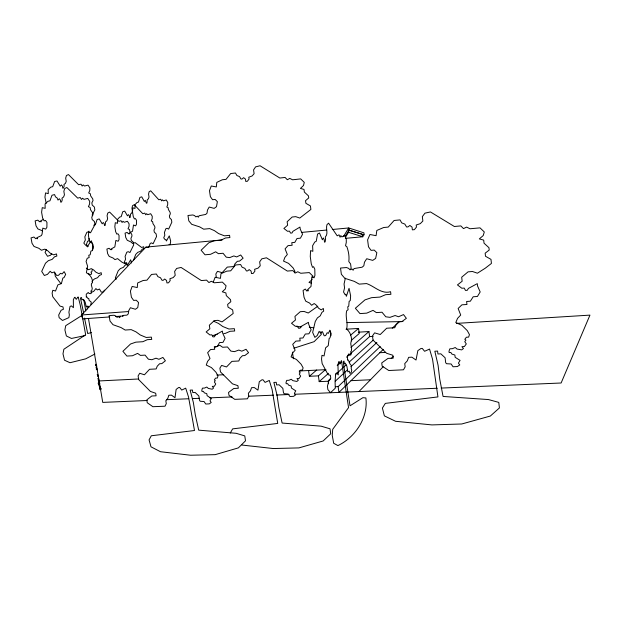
<?xml version="1.0" encoding="UTF-8"?>
<svg xmlns="http://www.w3.org/2000/svg" width="621" height="621" viewBox="0 0 621 621"><rect width="100%" height="100%" fill="white"/><g stroke="black" fill="none" stroke-linecap="round" stroke-linejoin="round"><path stroke-width="0.93" d="M88.919 231.144L88.407 235.32L89.284 240.513L90.224 242.384M90.845 304.5L91.264 302.124L89.075 300.3L88.772 298.515L87.545 298.165L86.948 296.978L86.303 297.249L86.265 294.183L88.26 292.507L89.106 293.508L90.992 293.624L91.559 292.305L90.806 291.047L91.761 290.651L92.257 288.377L91.295 284.93L91.714 283.145L92.568 282.796C92.956 278.682 89.998 274.459 86.358 272.728L87.639 266.355L86.078 261.449L87.235 258.266L89.16 257.568L88.772 255.27L90.185 254.765L90.899 251.109L92.475 250.55L93.142 246.871L91.349 240.738L88.368 245.023L88.089 246.576L87.414 246.801L86.715 245.085L85.814 245.388L83.819 243.121L85.349 239.939L84.829 236.857L86.847 232.308L88.516 231.773L90.519 232.774L94.951 224.585L94.446 221.557L92.156 219.492L91.776 217.21L93.026 214.68L92.731 212.902L90.526 209.751L90.146 207.453L88.399 206.708L89.587 204.061L89.696 201.32L87.74 198.386L84.014 199.372L82.546 198.223L81.491 199.465L80.218 197.486L77.718 198.138L66.843 187.503L64.662 188.574L63.854 191.369L64.444 194.823L63.583 196.966L61.968 198.2L62.247 199.846L61.564 201.949L60.734 202.167L60.361 199.978L59.29 198.743L58.017 200.102L57.008 197.82L55.541 196.935L54.563 194.59L52.009 195.227L49.952 200.808L47.941 201.32L45.069 203.983L45.17 208.361L42.244 207.655L41.607 212.242L42.608 218.01L44.099 220.835L45.527 220.432L46.955 222.434L46.893 227.309L45.713 229.126L42.795 228.124L42.049 234.241L41.382 235.584L37.648 237.354L37.353 238.852L36.717 237.866L35.816 238.736L33.938 237.036L31.05 237.905L31.989 243.23L34.015 246.452L38.898 248.315L41.452 250.247L44.836 249.145L47.716 250.744L50.262 253.197L53.709 254.858L56.488 253.919L56.853 256.038L54.493 256.846L52.195 259.353L48.376 260.673L45.504 263.188L41.7 271.385L44.347 275.491L47.483 274.35L50.161 271.299L51.861 272.844L54.4 271.92L56.511 275.351L58.428 275.359L60.524 273.294L62.139 273.931L64.118 271.618L65.671 274.412L64.017 277.603L62.853 278.045L61.409 283.518L57.885 284.884L55.525 291.016L52.816 290.294L52.117 293.19L52.731 296.698L60.035 306.106L62.985 306.898L63.396 309.289L61.106 310.267L58.692 315.033L59.158 317.704L62.511 320.452L68.892 317.618L69.358 314.87L68.908 312.239L70.026 306.464L71.392 305.874L73.402 307.674L73.356 299.679L74.473 297.498L75.017 297.273L76.228 299.345L78.091 296.9L78.355 297.575L80.194 304.771L85.659 334.727L63.87 349.25L62.977 353.83L64.553 360.242L70.002 362.726L85.667 358.845L94.904 354.017M92.296 269.607L91.83 271.719L90.93 272.068L91.644 273.263L91.108 274.482L89.339 274.327L88.539 273.356M345.369 278.123L344.05 284.038L344.554 287.872L343.545 292.025L345.121 294.703L345.781 294.222L346.371 296.326L349.056 288.315L350.632 295.86L350.283 300.548L349.134 301.402L348.746 306.075L347.721 306.852L348.102 309.716L346.689 310.787C345.051 316.951 348.226 322.835 346.611 329.122C350.213 331.769 351.696 336.784 351.633 341.123L351.012 341.659L350.764 343.964L351.626 348.195L351.339 351.121L350.648 351.734L351.261 353.225L350.896 354.956L349.483 355.041L348.808 353.869L347.387 356.237L347.543 360.102L348.016 359.675L348.513 361.111L349.437 361.399L349.732 363.619L351.432 365.653L351.214 368.703L351.773 370.209L351.253 372.344L350.034 373.493L349.212 371.133L347.838 371.87L346.86 366.18L345.229 363.122L344.383 363.898L343.995 361.034L343.188 361.756L350.019 405.816L362.92 397.673L365.893 397.968C368.346 417.56 355.398 437.254 337.909 445.591L333.679 443.27L332.227 435.313L332.724 429.305L348.552 407.624L341.612 361.5L341.379 360.669L340.083 364.007L339.089 361.515L338.693 361.872L337.933 364.783L338.282 374.937L336.698 372.91L335.689 373.834L335.068 381.341L335.278 388.187L330.543 392.682L327.888 389.615L327.422 386.262L329.076 379.85L330.783 378.298L330.372 375.301L328.098 374.673L322.144 363.557L321.538 359.14L321.957 355.344L324.061 355.942L325.621 347.814L328.245 345.656L329.13 338.515L329.992 337.816L331.125 333.562L329.836 330.178L328.424 333.345L327.174 332.716L325.66 335.588L324.193 335.806L322.446 331.653L320.537 333.12L319.171 331.335L317.23 335.542L314.863 337.374L312.658 332.406L315.274 321.453L317.378 317.921L320.257 315.825L321.919 312.379L323.688 311.105L323.324 308.443L321.243 309.926L318.534 308.163L316.485 305.284L314.203 303.529L311.633 305.284L309.584 303.064L305.726 301.169L304.018 297.218L303.079 290.457L305.291 289.052L306.821 291.063L307.488 289.852L308.016 291.063L308.187 289.107L311.005 286.483L311.804 276.795L314.094 277.804L314.932 275.382L314.793 269.141L313.613 266.704L312.518 267.348L311.268 263.855L310.267 256.558L310.578 250.628L312.86 251.303L312.611 245.722L314.715 242.089L316.236 241.282L317.595 234.016L319.528 233.03L322.377 239.776L323.293 237.959L324.154 239.442L324.527 242.19L325.156 241.856L325.59 239.132L325.311 237.059C328.664 233.597 325.513 228.745 326.972 224.67L328.587 223.172L337.195 235.825L339.043 234.823L340.075 237.222L340.82 235.584L341.961 236.919L344.694 235.398L346.27 238.945L346.293 242.392L345.517 245.8L346.844 246.607C348.575 251.66 349.444 256.279 348.816 261.565L350.593 263.956L351.09 267.713L350.671 269.413M312.642 277.89L313.054 276.283L309.274 272.58L300.774 273.271L297.785 271.75L295.216 273.061L292.84 270.609L287.329 271.066L266.479 257.8L261.814 258.817L259.656 261.876L260.222 265.811L258.095 268.117L254.626 269.304L254.897 271.167L253.151 273.419L251.451 273.558L251.094 271.098L249.184 269.607L247.67 270.865L246.428 270.966L244.845 268.334L242.12 267.209L240.614 264.538L235.553 264.973L230.694 270.818L226.781 271.144L220.967 273.675L220.455 278.363L215.161 277.245L213.275 282.019M294.564 272.782L294.967 271.346L293.096 267.915L288.586 263.389L283.533 261.092L284.86 257.42L287.337 254.509L285.07 248.858L288.035 245.637L292.134 245.264L291.777 242.664L294.789 242.392L297.001 238.503L300.417 238.185L302.543 234.226L300.246 229.11L299.959 227.076L292.895 231.33L292.017 232.984L290.581 233.123L289.464 231.113L287.546 231.291L283.89 228.466L287.616 225.221L287.135 221.744L292.173 217.016L295.751 216.659L299.78 218.064L310.896 209.44L310.422 205.931L305.905 203.315L305.54 200.676L308.738 197.936L308.458 195.879L304.368 192.075L304.003 189.421L300.432 188.427L303.498 185.508L304.267 182.38L300.68 178.902L292.615 179.803L289.782 178.413L287.337 179.748L285.086 177.443L279.846 178.033L260.044 165.768L255.611 166.87L253.562 169.898L254.105 173.694L252.087 175.976L248.788 177.226L249.052 179.027L247.391 181.254L245.776 181.441L245.435 179.058L243.618 177.676L242.174 178.926L241.002 179.058L239.489 176.558L236.904 175.541L235.468 172.995L230.663 173.554L226.036 179.345L222.318 179.772L216.799 182.388L216.31 186.937L211.272 185.997L209.479 190.686L210.379 196.686L212.561 199.721L215.138 199.442L217.358 201.646L216.504 206.661L214.167 208.384L209.207 207.041L207.453 210.1L207.034 213.166L205.691 214.439L199.077 215.751L198.363 217.21L197.431 216.147L195.786 216.9L194.645 215.642L192.883 214.967L187.977 215.479L188.807 220.859L191.718 224.321L199.636 226.875L203.696 229.188L209.681 228.598L214.447 230.655L218.553 233.558L224.422 235.825L229.56 235.328L229.894 237.564L225.524 237.983L221.045 240.125L214.129 240.785L208.796 242.795L201.126 250.224L205.031 254.796L210.573 254.3L215.673 251.792L218.421 253.686L223.048 253.267L226.277 257.179L229.723 257.599L233.845 255.937L236.686 256.931L240.692 254.983L243.121 258.189L239.535 261.107L237.331 261.301L234.963 263.785L233.83 266.541L227.27 267.1L222.139 272.697L217.482 271.323L215.836 274.032L216.38 277.657M148.66 247.399L150.212 243.401L151.516 242.904L153.108 243.75L156.539 236.516L156.119 233.876L154.303 232.114L153.985 230.119L154.955 227.884L154.707 226.331L152.952 223.614L152.634 221.612L151.26 220.998L152.176 218.654L152.246 216.255L150.686 213.733L147.767 214.672L146.603 213.702L145.78 214.812L144.771 213.104L142.814 213.725L134.237 204.689L132.552 205.675L131.939 208.128L132.42 211.124L131.768 213.003L130.519 214.105L130.231 217.381L129.587 217.591L129.277 215.689L128.438 214.641L127.452 215.852L124.736 211.132L122.756 211.738L121.204 216.62L119.643 217.109L117.447 219.477L117.555 223.273L115.289 222.714L114.831 226.704L115.646 231.68L116.818 234.101L117.92 233.729L119.038 235.444L119.022 239.667L118.13 241.258L115.863 240.443L114.823 246.917L111.959 248.501L111.749 249.805L111.252 248.959L110.561 249.72L109.102 248.276L106.89 249.075L107.65 253.655L109.226 256.419L112.999 257.971L114.986 259.609L117.594 258.615L121.817 262.062L124.503 263.467L126.645 262.621L126.948 264.453L125.124 265.175L123.362 267.372L120.412 268.559L118.215 270.764L115.335 277.897L116.158 279.303M133.383 260.409L135.758 254.393L137.823 252.312L140.602 251.249L142.256 249.168L143.971 248.509L143.684 246.731L141.666 247.492L135.153 242.625L132.7 243.517L130.829 241.887L127.274 240.288L125.784 237.579L125.054 233.131L127.134 232.417L128.508 233.845L129.16 233.123L129.626 233.954L129.828 232.704L132.521 231.245L133.484 225.004L135.619 225.85L136.457 224.336L136.465 220.245L135.409 218.561L134.369 218.895L133.259 216.527L132.483 211.691L132.902 207.841L135.036 208.439L134.928 204.767L136.993 202.524L138.46 202.089L139.911 197.393L141.774 196.857L144.351 201.483L145.267 200.335L146.354 203.222L146.967 203.036L147.231 199.869L148.403 198.829L149.017 197.02L148.551 194.109L149.125 191.749L150.717 190.841L158.829 199.791L160.668 199.232L161.631 200.901L162.407 199.853L163.502 200.824L166.257 199.97L167.74 202.462L167.678 204.783L166.816 207.026L168.12 207.662L168.423 209.611L170.084 212.281L170.325 213.795L169.409 215.937L169.712 217.878L171.435 219.632L171.838 222.202L168.609 229.126L167.103 228.272L165.869 228.714L164.41 232.549L164.821 235.165L163.719 237.843L165.217 239.784L165.885 239.527L166.412 240.987L169.285 235.879L170.674 241.088L170.208 244.2L169.036 244.658M46.435 249.417L45.054 252.374L47.514 256.271L50.433 255.285L51.683 253.896M120.303 316.244L119.605 317.711L118.65 316.594L116.996 317.308L115.824 315.996L114.031 315.251L109.094 315.608L110.018 321.096L113.006 324.705L121.033 327.562L125.17 330.038L131.194 329.635L136.038 331.886L140.23 334.96L146.183 337.451L151.361 337.125L151.734 339.408L147.332 339.687L142.846 341.713L135.867 342.148L130.519 344.011L122.896 351.3L126.909 356.066L132.49 355.748L137.598 353.372L140.408 355.391L145.066 355.119L148.38 359.194L151.866 359.73L156.003 358.185L158.883 359.287L162.904 357.44L165.396 360.778L161.833 363.619L159.605 363.743L157.253 366.18L156.15 368.944L149.537 369.293L144.445 374.797L139.725 373.252L138.103 375.946L138.708 379.633L150.437 391.44L155.685 393.24L156.096 395.802L151.788 395.988L146.789 399.908L147.247 402.734L152.89 406.701L165.007 406.212L166.288 403.596L165.83 400.755L167.81 398.356L168.796 395.259L171.45 395.142L174.99 397.704L176.131 389.429L178.615 387.543L179.694 387.496L181.705 390.081L185.71 388.164L188.574 397.161L194.489 430.516L151.307 435.771L149.071 439.878L150.996 446.825L160.482 451.723L190.608 455.232L215.176 454.657L238.371 447.881L245.505 440.809L244.767 435.903L236.166 433.303L198.704 430.151L195.297 414.82L193.364 402.509L190.142 390.128L192.409 390.027L192.813 392.588L195.211 392.48L198.852 395.996L199.527 400.312L200.218 401.259L204.061 401.546L205.761 404.023L209.293 403.875L211.202 402.462L210.014 400.856L211.287 398.465L207.111 395.693L206.793 393.675L204.356 392.86L203.346 391.37L201.988 391.432L201.802 390.275L202.423 388.148L204.596 388.047L206.77 387.046L208.338 388.428L212.203 389.227L213.601 388.001L212.258 386.378L214.307 386.285L215.751 383.995L214.377 382.008L215.277 380.657L214.346 379.92L215.549 378.119L217.397 378.026L217.979 375.86L216.03 372.313L211.404 367.57L206.265 365.07L207.561 361.383L210.014 358.503L207.639 352.689L210.589 349.522L214.726 349.281L214.323 346.627L217.366 346.448L219.547 342.575L222.993 342.365L225.089 338.406L222.683 333.143L222.372 331.063L215.293 335.146L214.424 336.807L212.98 336.892L211.823 334.812L209.882 334.936L206.149 331.948L209.867 328.773L209.324 325.225L214.346 320.583L217.963 320.335L222.062 321.903L233.17 313.496L232.634 309.918L228.031 307.116L227.628 304.422L230.818 301.736L230.507 299.632L226.308 295.635L225.904 292.926L222.279 291.8L225.338 288.936L226.075 285.784L222.388 282.12L214.245 282.78L211.357 281.274L208.912 282.555L206.599 280.141L201.313 280.568L181.107 267.457L176.643 268.443L174.617 271.455L175.223 275.32L173.22 277.579L169.906 278.744L170.201 280.576L168.563 282.788L166.933 282.928L166.544 280.498L164.689 279.031L163.253 280.257L162.065 280.35L160.505 277.766L157.874 276.648L156.391 274.008L151.54 274.428L146.96 280.164L143.21 280.475L137.676 282.951L137.249 287.554L132.149 286.444L130.418 291.14L131.419 297.257L133.655 300.417L136.255 300.215L138.537 302.528L137.753 307.589L135.417 309.266L130.394 307.737L128.663 310.787L128.283 313.884L126.948 315.134L123.463 315.383L122.391 316.097M230.259 433.047L232.65 428.87L277.727 423.429L272.114 389.569L269.281 380.44L265.074 382.396L263.017 379.773L261.899 379.827L259.283 381.744L257.948 390.159L254.307 387.558L251.536 387.683L250.457 390.834L248.353 393.279L248.788 396.167L247.414 398.822L234.785 399.35L228.97 395.336L228.536 392.464L233.806 388.474L238.301 388.272L237.913 385.672L232.479 383.856L220.455 371.894L219.888 368.144L221.619 365.412L226.51 366.972L231.905 361.368L238.798 360.995L239.993 358.185L242.485 355.693L244.806 355.569L248.571 352.674L246.025 349.289L241.81 351.175L238.821 350.058L234.49 351.641L230.865 351.106L227.48 346.976L222.621 347.263L219.733 345.222L214.369 347.651M92.273 249.937L92.933 248.819L92.964 244.395L91.753 242.625M92.094 215.091L94.827 209.875L94.353 207.026L92.203 205.039L91.846 202.888L93.018 200.544L92.739 198.867L90.674 195.863L90.309 193.705L88.679 192.968L89.789 190.515L89.89 187.946L88.058 185.151L84.557 186.013L83.183 184.903L82.189 186.044L80.994 184.165L78.657 184.724L68.473 174.563L66.439 175.526L65.679 178.126L66.23 181.371L65.43 183.358L63.924 184.476L64.188 186.021L63.544 187.977L62.768 188.163L62.418 186.114L61.417 184.934L60.229 186.184L57.008 180.967L54.625 181.503L52.715 186.68L50.837 187.123L48.166 189.552L48.252 193.643L45.535 192.921L44.945 197.191L46.202 203.214M345.524 237.23L348.785 231.866L348.373 229.949L364.053 234.847L363.945 232.844L348.723 227.961L332.305 229.506M345.121 236.469L349.134 229.879L348.723 227.961L343.692 236.174M104.654 290.147L102.892 292.064L101.27 292.103L99.476 289.044L97.342 289.937L95.898 288.579L93.655 291.396L91.023 292.507M109.746 316.935L82.694 318.876L81.429 314.987L145.919 247.127L222.209 239.916M358.946 391.556L383.157 366.786M391.183 358.581L393.186 356.524M91.939 281.336L94.338 278.992L97.551 277.703L99.484 275.375L101.471 274.591L101.145 272.673L98.809 273.597L95.898 272.184L93.732 270.019L91.303 268.645L88.461 269.731L86.303 268.055M383.281 349.382L338.926 392.402L338.142 386.604L380.176 346.58M402.998 321.476L399.21 321.717L396.19 324.581L394.708 327.733L386.681 328.23L380.223 334.533L374.587 332.856L372.484 335.922L373.027 340.098L386.604 353.279L392.86 355.251L393.225 358.138L387.993 358.41L381.736 362.92L382.148 366.111L388.769 370.512L403.479 369.798L405.156 366.825L404.752 363.611L407.283 360.863L408.641 357.347L411.878 357.176L416.023 360.033L417.855 350.64L420.976 348.474L422.28 348.404L424.585 351.3L429.553 349.072L432.542 359.225L437.937 396.912L385.323 403.386L382.404 408.051L384.368 415.868L395.585 421.286L431.898 424.911L461.752 423.988L490.334 416.047L499.416 407.943L498.787 402.4L488.455 399.559L443.068 396.446L439.753 379.144L438.069 365.226L434.832 351.23L437.588 351.082L437.937 353.986L440.856 353.83L445.094 357.758L445.676 362.641L446.468 363.704L451.125 363.984L453.051 366.763L457.367 366.553L459.757 364.923L458.407 363.114L460.076 360.39L455.146 357.308L454.882 355.018L451.956 354.125L450.807 352.456L449.154 352.542L448.991 351.23L449.86 348.808L452.515 348.668L455.209 347.504L457.04 349.049L461.698 349.895L463.476 348.482L461.923 346.665L464.423 346.526L466.309 343.91L464.741 341.674L465.913 340.129L464.811 339.299L466.379 337.234L468.63 337.11L469.46 334.634L467.287 330.636L461.915 325.326L455.791 322.563L457.561 318.356L460.712 315.049L458.135 308.482L461.9 304.826L466.961 304.484L466.612 301.48L470.33 301.224L473.194 296.776L477.417 296.481L480.188 291.948L477.549 285.994L477.277 283.642L468.42 288.408L467.271 290.302L465.502 290.434L464.205 288.082L461.838 288.253L457.452 284.915L462.156 281.243L461.69 277.214L468.063 271.843L472.488 271.501L477.402 273.209L485.257 268.21L491.428 263.436L490.978 259.368L485.506 256.256L485.156 253.189L489.208 250.069L488.944 247.678L484.038 243.199L483.697 240.117L479.327 238.906L483.216 235.569L484.295 231.959L479.994 227.86L470.019 228.761L466.573 227.107L463.514 228.613L460.829 225.904L454.355 226.494L430.438 211.947L424.958 213.158L422.334 216.628L422.862 221.022L420.301 223.638L416.21 225.027L416.458 227.107L414.354 229.661L412.367 229.84L412.026 227.084L409.852 225.454L408.036 226.875L406.592 227.014L404.83 224.096L401.694 222.877L400.025 219.904L394.11 220.471L388.249 227.084L383.685 227.511L376.831 230.438L376.078 235.685L369.953 234.513L367.601 239.877L368.494 246.816L371.048 250.364L374.207 250.084L376.846 252.669L375.635 258.429L372.716 260.378L366.708 258.732L364.457 262.225L363.836 265.749L362.152 267.185L354.048 268.575L353.132 270.244L352.029 268.994L349.996 269.832L348.645 268.365L346.518 267.55L340.525 268.047L341.356 274.249L344.787 278.293L354.35 281.383L359.225 284.131L366.537 283.572C374.61 286.281 381.294 294.377 390.586 291.723L390.912 294.307L385.556 294.696L380.013 297.071L371.544 297.676L364.969 299.881L355.367 308.257L359.97 313.597L366.747 313.139L373.05 310.368L376.342 312.611L382.008 312.231L385.804 316.795L390.004 317.347L395.096 315.53L398.535 316.741L403.51 314.583L406.359 318.325L401.88 321.6L346.976 322.602M335.371 381.115L347.325 369.992M350.842 366.724L376.862 342.505M392.224 328.206L399.21 321.717M325.614 369.526L318.394 375.86L319.194 381.643L328.245 381.224L330.395 379.26M335.402 374.688L346.13 364.884M348.994 362.268L373.322 340.052M312.231 279.489L309.002 282.415L311.253 283.098M319.194 381.643L328.556 373.275M337.195 365.559L341.519 361.694M346.557 357.191L369.604 336.605L373.159 336.396M350.888 347.372L368.944 331.544L369.604 336.605M308.583 370.52L309.382 376.295L316.718 370M351.168 340.44L359.233 333.516L358.558 328.439L346.029 329.215M350.477 335.247L358.558 328.439M317.789 306.238L308.264 313.007L304.026 311.431L300.246 311.695L294.936 316.423L295.441 320.032L291.513 323.262L295.355 326.297L297.381 326.165L298.546 328.276L300.059 328.183L300.991 326.491L308.435 322.322L308.73 324.434L311.152 329.782L308.901 333.803L305.299 334.028L302.97 337.971L299.788 338.158L300.168 340.851L295.844 341.115L292.716 344.345L295.099 350.244L292.491 353.178L291.086 356.92L296.403 359.45L301.138 364.255L303.11 367.849L302.466 370.054L300.541 370.155L299.252 371.987L300.215 372.74L299.252 374.114L300.657 376.124L299.112 378.453L296.97 378.554L298.352 380.199L296.869 381.449L292.848 380.65L291.241 379.252L288.967 380.269L286.692 380.378L286.017 382.544L286.18 383.716L287.601 383.646L288.633 385.16L291.156 385.983L291.451 388.032L295.759 390.842L294.393 393.264L295.604 394.902L293.593 396.338L289.906 396.493L288.183 393.986L284.177 393.698L283.471 392.744L282.842 388.358L279.101 384.795L276.601 384.911L276.229 382.311L273.869 382.42L277.013 394.995L278.821 407.492L282.12 423.048L321.104 426.169L330.023 428.793L330.714 433.761L323.161 440.972L298.88 447.904L273.271 448.541L241.942 445.047M82.034 315.375L65.733 325.668L64.902 329.914L66.369 335.953L71.462 338.453L85.201 335.55M101.246 388.746L100.579 389.134L99.414 384.531M98.654 383.646L100.144 389.662L101.138 389.025M98.444 382.8L98.995 382.691M212.514 335.736L217.319 334.098M293.834 348.234L314.125 341.666L321.282 334.455L320.886 331.567M93.686 225.229L95.386 224.693L97.093 219.57L99.244 218.91L102.193 223.801L103.257 222.528L104.173 223.607L104.499 225.586L105.205 225.361L105.523 221.938L106.882 220.765L107.604 218.794L107.084 215.673L107.759 213.104L109.599 212.056L118.883 221.371L121.002 220.696L122.096 222.458L122.989 221.293L124.247 222.295L127.414 221.27L129.098 223.878L129.021 226.386L128.019 228.839L129.51 229.46L129.843 231.54L131.737 234.35L131.994 235.964L130.938 238.309L131.279 240.381L133.243 242.198L133.686 244.946L129.936 252.537L128.221 251.684L126.8 252.219L125.108 256.419L125.558 259.213L124.278 262.147L125.985 264.166L126.754 263.863L127.352 265.408L130.682 259.772L131.458 262.962M43.532 219.306L41.273 220.533L41.002 221.922L40.412 220.991L39.565 221.782L37.819 220.152L35.141 220.897L36.018 225.881L37.897 228.932L42.43 230.787M91.403 332.577L87.685 333.524L84.534 318.115M301.402 232.433L326.506 230.057M348.373 229.949L363.518 234.684M362.128 235.025L364.053 234.847M345.524 238.34L362.889 236.756L362.78 234.746M81.429 314.987L128.749 311.532M115.545 316.524L123.276 315.965M223.878 333.461L225.392 333.368L230.096 331.296L234.684 331.001L234.342 328.68L228.939 329.029L222.776 326.514L218.46 323.401L213.453 321.135M456.474 323.394L589.95 315.119L561.12 383.002L441.166 388.078M358.317 332.188L368.944 331.544M379.842 352.72L385.532 352.41M99.104 380.945L138.7 378.981M216.869 375.084L223.692 374.75M299.291 370.985L325.94 369.658M309.382 376.295L318.394 375.86M100.144 389.662L98.98 383.631M351.02 380.665L370.458 379.773M335.41 386.728L338.142 386.604M147.154 400.514L102.744 402.392L88.5 318.643M166.459 399.699L188.66 398.76M192.518 398.597L199.279 398.309M209.89 397.859L232.099 396.92M248.501 396.229L273.605 395.166M276.5 395.041L289.044 394.514M294.835 394.265L437.3 388.241M296.947 326.599L301.697 326.84M309.297 327.22L313.838 327.826M145.919 247.127L147.798 247.461M348.521 232.308L362.889 236.756M61.005 283.781L55.323 276.283L54.757 272.992M88.733 307.457L88.073 306.145L86.195 306.541L85.139 301.946L83.098 299.322L81.933 299.819L81.537 297.521L80.435 297.987L83.742 313.504M87.181 246.653L86.498 244.216L87.584 241.266L89.393 240.661L89.028 238.495M86.862 306.262L87.437 309.002M83.703 299.477L85.807 311.012M292.452 352.099L293.399 358.775M328.245 381.224L328.587 383.7M330.271 331.001L330.915 335.775M99.313 384.034A8.29 1.793 -10.2 0 1 99.166 382.241M99.771 383.894A7.755 1.677 -10.2 0 1 98.902 382.753M96.62 365.257A7.755 1.552 -10 0 1 95.766 364.209M96.69 365.668A7.755 1.552 -10 0 1 95.836 364.612M96.775 366.165A7.747 1.56 -10 0 1 95.913 365.109M97.14 368.307A7.747 1.576 -10 0 1 96.278 367.244M97.396 369.79A7.747 1.584 -10 0 1 96.534 368.719M98.553 376.629A7.739 1.622 -10.1 0 1 97.691 375.526M99.003 379.268A7.739 1.638 -10.1 0 1 98.134 378.15M99.259 380.743A7.731 1.646 -10.1 0 1 98.39 379.625M99.616 382.885A7.731 1.661 -10.2 0 1 98.747 381.752M99.702 383.374A7.731 1.669 -10.2 0 1 98.832 382.241M99.771 383.786A7.731 1.669 -10.2 0 1 98.902 382.645M98.304 375.154A7.739 1.615 -10.1 0 1 97.21 374.517"/></g></svg>
